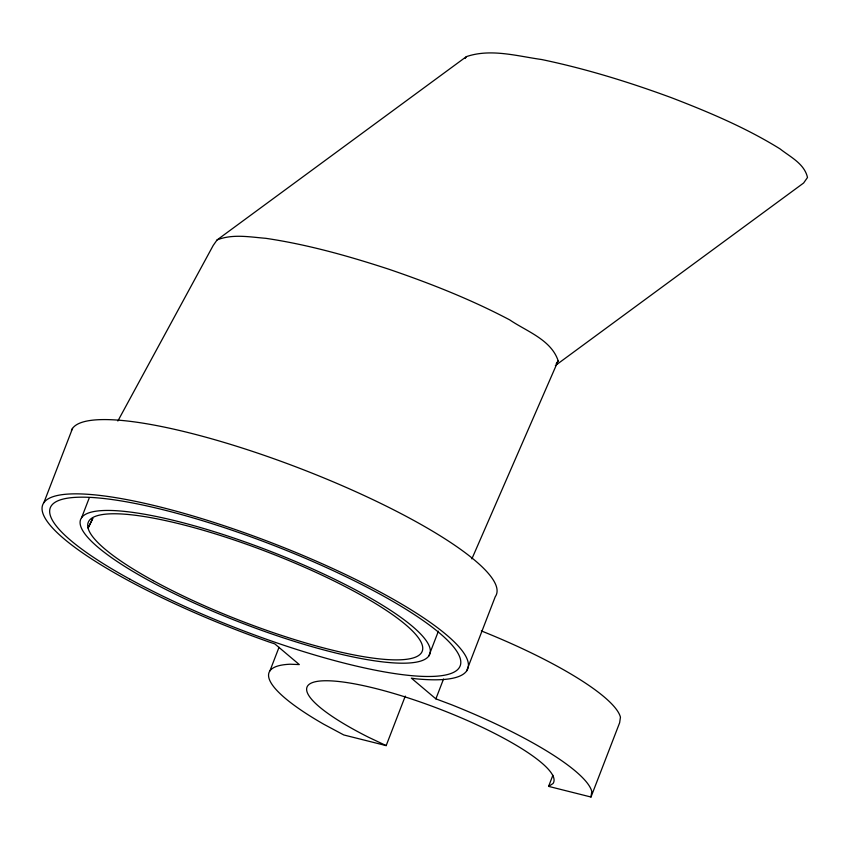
<?xml version="1.0" encoding="UTF-8"?>
<svg xmlns="http://www.w3.org/2000/svg" width="850" height="850" viewBox="0 0 850 850"><rect width="100%" height="100%" fill="white"/><g stroke="black" fill="none" stroke-linecap="round" stroke-linejoin="round"><path stroke-width="1.27" d="M552.893 775.242L548.601 786.378L590.984 797.024L591.791 791.488A172.869 35.647 21.1 0 0 451.456 704.703L435.88 698.859L411.358 678.151L415.512 678.768A227.789 46.973 21.1 0 0 349.52 576.428A227.789 46.973 21.1 0 0 46.144 500.267A227.789 46.973 21.1 0 0 269.174 642.026L274.784 643.875L299.306 664.572L290.222 664.222A172.869 35.647 21.1 0 0 323.669 724.179L343.793 734.963L386.176 745.609L405.28 696.097M43.871 502.679L72.526 428.411M81.611 517.703L89.25 497.898M269.939 670.852L279.013 647.328M428.846 655.945A187.106 38.579 21.1 0 0 188.211 524.131A187.106 38.579 21.1 0 0 148.623 580.391A187.106 38.579 21.1 0 0 428.846 655.945L438.398 631.189M435.88 698.859L443.519 679.054M466.586 670.979L495.252 596.711A227.789 46.973 21.1 0 0 306.531 470.964A227.789 46.973 21.1 0 0 71.411 430.451M590.984 797.024L619.639 722.755L620.447 717.219A172.869 35.647 21.1 0 0 481.323 630.912M471.867 558.886L558.174 360.804C551.172 339.703 526.692 331.436 509.713 319.887C470.942 299.413 430.058 283.294 388.599 269.142C348.457 256.041 307.626 244.513 265.784 238.319C249.666 237.012 232.613 233.739 217.09 239.923L213.201 245.448L117.863 421.005M465.12 58.459L466.416 56.621C490.779 48.312 517.023 56.089 541.62 59.521C585.862 68.744 629.138 82.121 671.532 97.739C708.868 112.126 745.971 127.755 780.056 148.899C790.256 156.952 804.429 163.689 807.5 177.491L803.611 183.016L555.347 365.543M556.229 363.566L558.174 360.804M217.09 239.923L466.416 56.621M548.601 786.378L553.01 783.551A132.196 27.264 21.1 0 0 462.368 718.335A132.196 27.264 21.1 0 0 316.041 681.594A132.196 27.264 21.1 0 0 368.486 737.226L386.176 745.609M92.735 518.511L88.081 528.041L92.767 518.532M130.082 579.275A219.651 45.294 21.1 0 0 459.043 667.972A219.651 45.294 21.1 0 0 176.556 513.23A219.651 45.294 21.1 0 0 130.082 579.275M153.266 580.678A178.978 36.901 21.1 0 0 421.303 652.949A178.978 36.901 21.1 0 0 191.123 526.862A178.978 36.901 21.1 0 0 153.266 580.678"/></g></svg>
